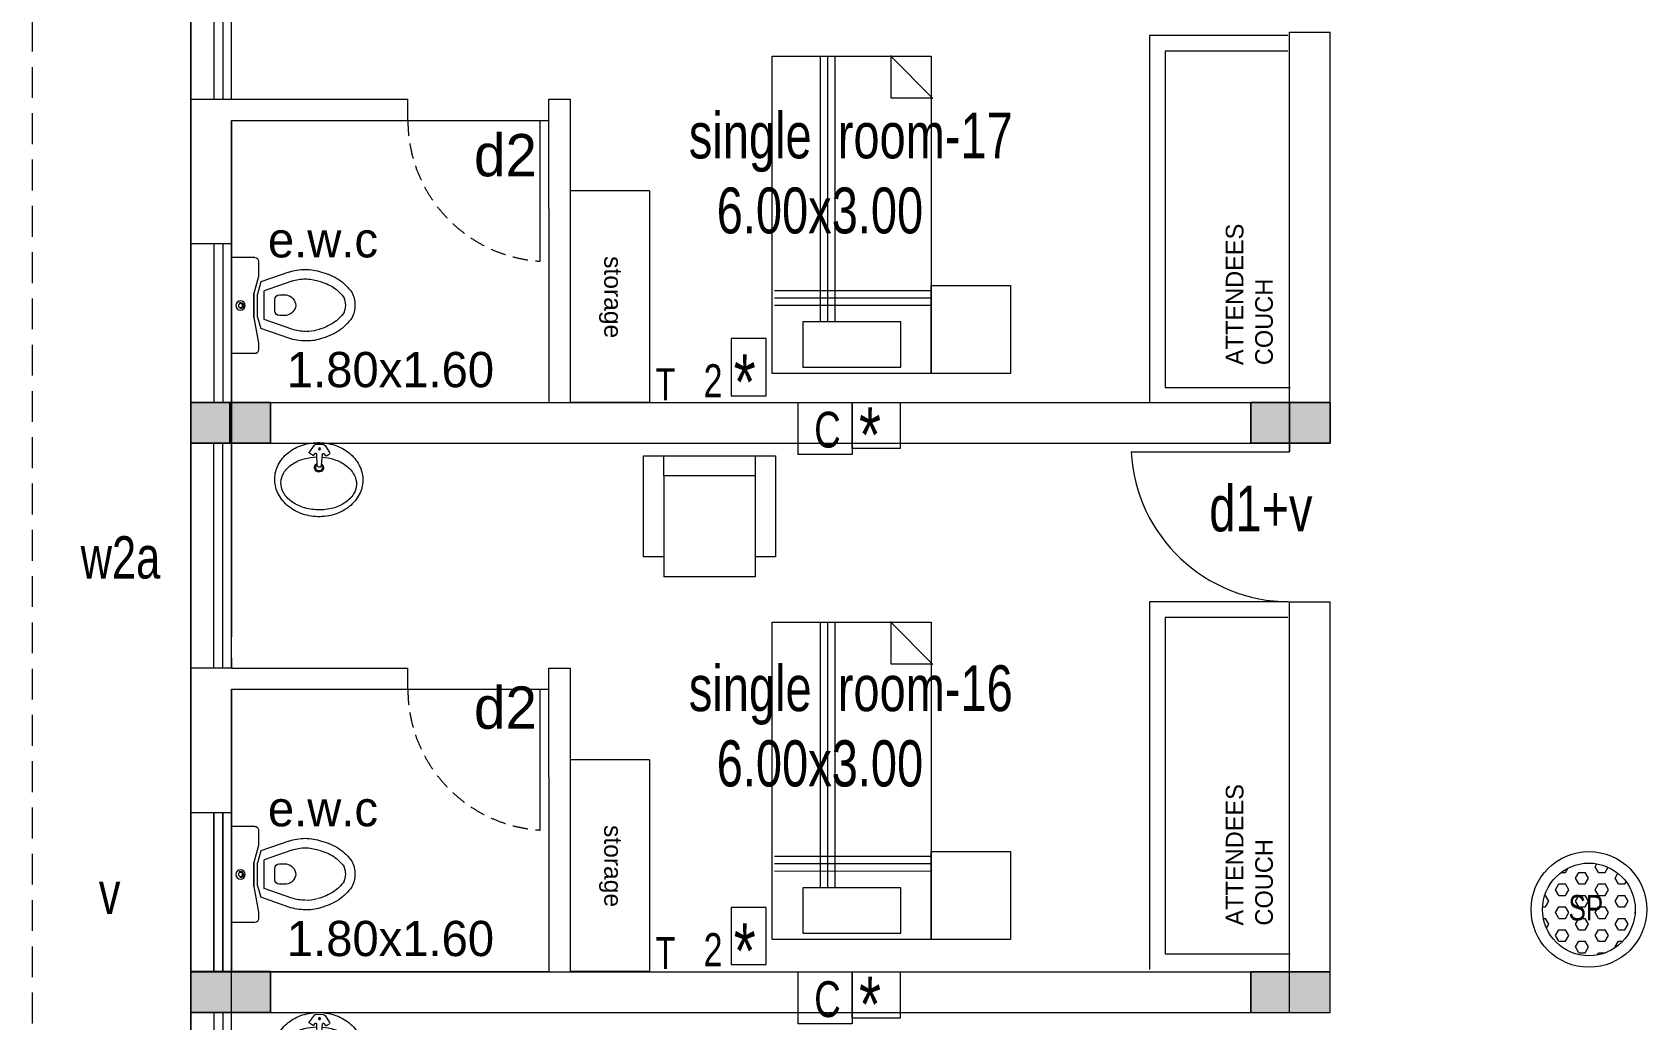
# Model space of a CAD drawing. Header units: metres. Extents: x 191982 to 427160, y -8904 to 80370.
# Drawn here: x 375868 to 385023, y 32161 to 37762 of the extents above; entities that cross this region are included whole.
import ezdxf

# ---------------------------------------------------------------- set-up
doc = ezdxf.new("R2010")
doc.units = ezdxf.units.M
doc.header["$LTSCALE"] = 700
doc.header["$MEASUREMENT"] = 0
doc.linetypes.add('DASHED2', pattern=[0.375, 0.25, -0.125])
doc.linetypes.add('HIDDEN2', pattern=[0.1875, 0.125, -0.0625])
doc.layers.get('0').update_dxf_attribs({"lineweight": 9})
for name, color, linetype, lineweight in [('COLUMN', 7, 'Continuous', 9), ('fur1', 7, 'Continuous', 9), ('FURNITURE', 7, 'Continuous', 9), ('MAIN GATE', 7, 'Continuous', 9), ('NEW PLANS', 7, 'Continuous', 9), ('PLAN', 7, 'Continuous', 9), ('TEXT', 7, 'Continuous', 9)]:
    doc.layers.add(name, color=color, linetype=linetype, lineweight=lineweight)
doc.styles.add('RVR', font='MOD20.TTF')
doc.styles.get("Standard").update_dxf_attribs({"font": 'swisscl.ttf'})

# ---------------------------------------------------------------- blocks, each defined once
blk = doc.blocks.new('BASIN')
at = {"layer": 'PLAN'}
for p, q in [((-0.0664, 0.0159), (-0.1279, 0.0123)), ((-0.0732, 0.0397), (-0.062, 0.0562)), ((-0.0629, 0.0267), (-0.0719, 0.0327)), ((-0.0163, 0.0314), (-0.0551, 0.0576)), ((-0.0103, -0.0193), (-0.0103, 0.0193)), ((-0.0664, -0.0159), (-0.1279, -0.0123)), ((-0.0732, -0.0397), (-0.062, -0.0562)), ((-0.0629, -0.0267), (-0.0719, -0.0327)), ((-0.0163, -0.0315), (-0.0551, -0.0576))]:
    blk.add_line(p, q, dxfattribs=at)
blk.add_lwpolyline([(-0.2102, -0.25, 0.114941), (-0.1316, -0.2317, 0.103853), (-0.0616, -0.1768, 0.091249), (-0.0165, -0.0975, 0.083978), (0, 0, 0.083978), (-0.0165, 0.0975, 0.091249), (-0.0616, 0.1768, 0.103853), (-0.1316, 0.2317, 0.114941), (-0.2102, 0.25, 0.114941), (-0.2887, 0.2317, 0.103853), (-0.3588, 0.1768, 0.091249), (-0.4039, 0.0975, 0.083978), (-0.4204, 0, 0.083978), (-0.4039, -0.0975, 0.091249), (-0.3588, -0.1768, 0.103853), (-0.2887, -0.2317, 0.114941)], format="xyb", close=True, dxfattribs=at)
for points in [[(-0.082, 0.015, 0.058321), (-0.0937, 0.085, 0.08231), (-0.1256, 0.1515, 0.106842), (-0.1772, 0.1994, 0.134388), (-0.2316, 0.2143, 0.134388), (-0.286, 0.1994, 0.106842), (-0.3377, 0.1515, 0.08231), (-0.3696, 0.085, 0.070665), (-0.3816, 0)], [(-0.3816, 0, 0.070665), (-0.3696, -0.085, 0.08231), (-0.3377, -0.1515, 0.106842), (-0.286, -0.1994, 0.134388), (-0.2316, -0.2143, 0.134388), (-0.1772, -0.1994, 0.106842), (-0.1256, -0.1515, 0.08231), (-0.0937, -0.085, 0.058296), (-0.082, -0.015)]]:
    blk.add_lwpolyline(points, format="xyb", dxfattribs=at)
for radius in [0.00569, 0.00369]:
    blk.add_circle((-0.0349, 0), radius, dxfattribs=at)
for centre, radius, start, end in [((-0.142, -0.0004), 0.0257, 30.89641, 331.20825), ((-0.142, -0.0004), 0.0188, 42.66127, 320.64746), ((-0.1279, 0), 0.0123, 89.75733, 270.24267), ((-0.0691, 0.0369), 0.005, 145.96273, 235.96273), ((-0.0663, 0.0218), 0.0059, 268.92232, 55.39757), ((-0.0579, 0.0534), 0.005, 55.96273, 145.96273), ((-0.0247, 0.0197), 0.0144, 358.39997, 54.51472), ((-0.0691, -0.0369), 0.005, 123.91807, 214.03727), ((-0.0663, -0.0218), 0.0059, 304.60243, 91.07768), ((-0.0579, -0.0534), 0.005, 214.03727, 304.00089), ((-0.0247, -0.0197), 0.0144, 305.48528, 1.60003)]:
    blk.add_arc(centre, radius, start, end, dxfattribs=at)
blk = doc.blocks.new('EWC')
at = {"layer": 'COLUMN'}
blk.add_line((-0.2727, 0), (0.2727, 0), dxfattribs=at)
at = {"layer": 'PLAN'}
for p, q in [((-0.2727, -0.1316), (-0.2727, 0)), ((0.2727, -0.1316), (0.2727, 0)), ((-0.2512, -0.1532), (-0.1643, -0.1532)), ((-0.1895, -0.3249), (-0.1341, -0.167)), ((-0.1643, -0.1532), (-0.0685, -0.1258)), ((-0.1341, -0.167), (-0.0654, -0.1474)), ((-0.0685, -0.1258), (0.0685, -0.1258)), ((0.0685, -0.1258), (-0.0685, -0.1258)), ((0.0654, -0.1474), (-0.0654, -0.1474)), ((0.0654, -0.1474), (0.1293, -0.1656)), ((0.0685, -0.1258), (0.2143, -0.1532)), ((0.1852, -0.3249), (0.1293, -0.1656)), ((0.2143, -0.1532), (0.2512, -0.1532)), ((-0.1386, -0.3427), (-0.0831, -0.1844)), ((0.0788, -0.1844), (-0.0831, -0.1844)), ((-0.0603, -0.2716), (-0.0603, -0.3111)), ((0.0297, -0.2453), (-0.034, -0.2453)), ((0.056, -0.3111), (0.056, -0.2716)), ((0.1343, -0.3427), (0.0788, -0.1844))]:
    blk.add_line(p, q, dxfattribs=at)
for radius in [0.026, 0.0118]:
    blk.add_circle((0, -0.0508), radius, dxfattribs=at)
for centre, radius, start, end in [((-0.0141, -0.0486), 0.0036, 90.20714, 251.79286), ((-0.0127, -0.0573), 0.0036, 126.20714, 287.79286), ((0, -0.0508), 0.0153, 184.45592, 193.54408), ((0, -0.0508), 0.0153, 220.45592, 229.54408), ((-0.0065, -0.0635), 0.0036, 162.20714, 323.79286), ((0, -0.0508), 0.0153, 256.45592, 265.54408), ((0.0022, -0.0649), 0.0036, 198.20714, 359.79286), ((0, -0.0508), 0.0153, 292.45592, 301.54408), ((0.0101, -0.0609), 0.0036, 234.20714, 35.79286), ((0, -0.0508), 0.0153, 328.45592, 337.54408), ((0.0141, -0.0531), 0.0036, 270.20714, 71.79286), ((-0.2512, -0.1316), 0.0216, 180, 270), ((0.2512, -0.1316), 0.0216, 270, 360), ((-0.034, -0.2716), 0.0263, 90, 180), ((0.0297, -0.2716), 0.0263, 360, 90), ((0.0832, -0.4179), 0.2881, 161.16462, 180), ((0.0832, -0.4179), 0.2342, 161.16462, 180), ((0.0055, -0.2984), 0.067, 190.92396, 265.02141), ((-0.0002, -0.3646), 0.000539, 260.70561, 283.41981), ((-0.0109, -0.2978), 0.0682, 279.07843, 348.78496), ((-0.0875, -0.4179), 0.2342, 360, 18.83538), ((-0.0875, -0.4179), 0.2881, 360, 18.83538), ((0.0832, -0.4179), 0.2881, 180, 198.83538), ((0.0832, -0.4179), 0.2342, 180, 198.83538), ((-0.0193, -0.4324), 0.1664, 341.16462, 3.77544), ((-0.0193, -0.4324), 0.2203, 341.16462, 3.77544), ((0.1598, -0.4175), 0.3615, 194.96262, 211.78382), ((0.1598, -0.4175), 0.3076, 194.96262, 211.78382), ((-0.1809, -0.4026), 0.3298, 327.64617, 344.75526), ((-0.1809, -0.4026), 0.3837, 327.64617, 344.75526), ((0.1069, -0.4322), 0.3092, 214.63594, 233.93892), ((0.1069, -0.4322), 0.2553, 214.63594, 233.93892), ((-0.0022, -0.5371), 0.1085, 243.29881, 270), ((-0.0022, -0.5371), 0.1085, 270, 296.70119), ((-0.1112, -0.4322), 0.2553, 306.06108, 325.36406), ((-0.1112, -0.4322), 0.3092, 306.06108, 325.36406), ((-0.0022, -0.5371), 0.1624, 243.29881, 270), ((-0.0022, -0.5371), 0.1624, 270, 296.70119)]:
    blk.add_arc(centre, radius, start, end, dxfattribs=at)
blk = doc.blocks.new('A$C68D14229')
for p, q in [((0.53, 0.15), (0.53, 72.15)), ((0.53, 72.15), (36.53, 72.15)), ((36.53, 72.15), (36.53, 0.15)), ((22.29, 60.4), (22.29, 0.15)), ((23.96, 60.4), (23.96, 0.15)), ((25.62, 60.4), (25.62, 0.15)), ((0.53, 56.71), (36, 56.69)), ((0.53, 55.02), (36, 55.02)), ((0.53, 53.36), (36, 53.36)), ((0.11, 9.73), (9.63, 0.15)), ((9.63, 9.58), (0.11, 9.58)), ((9.63, 0), (9.63, 9.58)), ((36.53, 0.15), (0.53, 0.15))]:
    blk.add_line(p, q)
blk.add_lwpolyline([(29.63, 70.7), (7.38, 70.7), (7.38, 60.4), (29.63, 60.4)], close=True)
blk = doc.blocks.new('sofa1')
at = {"layer": 'fur1', "ltscale": 0.5}
for p, q in [((-16.33, 0), (-16.33, -25)), ((-11.33, 0), (-16.33, 0)), ((11.33, 0), (-11.33, 0)), ((-11.33, 0), (-11.33, -30)), ((16.33, 0), (11.33, 0)), ((11.33, -5), (11.33, 0)), ((11.33, -5), (11.33, 0)), ((16.33, -25), (16.33, 0)), ((-11.33, -5), (11.33, -5)), ((11.33, -5), (11.33, -30)), ((-16.33, -25), (-11.33, -25)), ((11.33, -25), (16.33, -25)), ((-11.33, -30), (11.33, -30))]:
    blk.add_line(p, q, dxfattribs=at)
blk = doc.blocks.new('DAS')
at = {"layer": 'MAIN GATE'}
h = blk.add_hatch(dxfattribs=at)
h.set_pattern_fill('HEX', color=1, scale=0.3, style=0)
h.paths.add_polyline_path([(-3163.779, -2.1999, 1), (-3163.253, -2.1999, 1)])
at = {"layer": 'MAIN GATE', "color": 5}
for radius in [0.3279, 0.263]:
    blk.add_circle((-3163.516, -2.1999), radius, dxfattribs=at)
at = {"layer": 'NEW PLANS', "color": 7}
blk.add_text('SP', height=0.144, dxfattribs=at).set_placement((-3163.6314, -2.2621))

msp = doc.modelspace()

# ---------------------------------------------------------------- hatches: boundary and pattern name
at = {"layer": 'NEW PLANS'}
for points in [[(376767.772, 35661.692), (376767.772, 35431.692), (376987.772, 35431.692), (376987.772, 35661.692)], [(376767.772, 35431.692), (376767.772, 35661.692), (376987.772, 35661.692), (376987.772, 35431.692)], [(376997.772, 35431.692), (376997.772, 35661.692), (376767.772, 35661.692), (376767.772, 35431.692)], [(376997.772, 35431.692), (376997.772, 35661.692), (376767.772, 35661.692), (376767.772, 35431.692)], [(376767.772, 35661.692), (376767.772, 35431.692), (376987.772, 35431.692), (376987.772, 35661.692)], [(376767.772, 35661.692), (376767.772, 35431.692), (376997.772, 35431.692), (376997.772, 35661.692)], [(376767.772, 35661.692), (376767.772, 35431.692), (376997.772, 35431.692), (376997.772, 35661.692)], [(376767.772, 35661.692), (376767.772, 35431.692), (376997.772, 35431.692), (376997.772, 35661.692)], [(376767.772, 35661.692), (376767.772, 35431.692), (376997.772, 35431.692), (376997.772, 35661.692)], [(376767.772, 35431.692), (376767.772, 35661.692), (376987.772, 35661.692), (376987.772, 35431.692)], [(376767.772, 35661.692), (376767.772, 35431.692), (376987.772, 35431.692), (376987.772, 35661.692)], [(376997.772, 35661.692), (376997.772, 35431.692), (376767.772, 35431.692), (376767.772, 35661.692)], [(376997.772, 35661.692), (376997.772, 35431.692), (376767.772, 35431.692), (376767.772, 35661.692)], [(376767.772, 35431.692), (376767.772, 35661.692), (376987.772, 35661.692), (376987.772, 35431.692)], [(376767.772, 35431.692), (376767.772, 35661.692), (376997.772, 35661.692), (376997.772, 35431.692)], [(376767.772, 35431.692), (376767.772, 35661.692), (376997.772, 35661.692), (376997.772, 35431.692)], [(376767.772, 35431.692), (376767.772, 35661.692), (376997.772, 35661.692), (376997.772, 35431.692)], [(376767.772, 35431.692), (376767.772, 35661.692), (376997.772, 35661.692), (376997.772, 35431.692)], [(376987.772, 35661.692), (376987.772, 35431.692), (377217.772, 35431.692), (377217.772, 35661.692)], [(376987.772, 35431.692), (376987.772, 35661.692), (377217.772, 35661.692), (377217.772, 35431.692)], [(376987.772, 35661.692), (376987.772, 35431.692), (377217.772, 35431.692), (377217.772, 35661.692)], [(376987.772, 35431.692), (376987.772, 35661.692), (377217.772, 35661.692), (377217.772, 35431.692)], [(376987.772, 35661.692), (376987.772, 35431.692), (377217.772, 35431.692), (377217.772, 35661.692)], [(376987.772, 35431.692), (376987.772, 35661.692), (377217.772, 35661.692), (377217.772, 35431.692)], [(376997.772, 35431.692), (377217.772, 35431.692), (377217.772, 35661.692), (376997.772, 35661.692)], [(376997.772, 35431.692), (377217.772, 35431.692), (377217.772, 35661.692), (376997.772, 35661.692)], [(376997.772, 35661.692), (376997.772, 35431.692), (377217.772, 35431.692), (377217.772, 35661.692)], [(376997.772, 35661.692), (376997.772, 35431.692), (377217.772, 35431.692), (377217.772, 35661.692)], [(376997.772, 35661.692), (376997.772, 35431.692), (377217.772, 35431.692), (377217.772, 35661.692)], [(376997.772, 35661.692), (376997.772, 35431.692), (377217.772, 35431.692), (377217.772, 35661.692)], [(376997.772, 35661.692), (377217.772, 35661.692), (377217.772, 35431.692), (376997.772, 35431.692)], [(376997.772, 35661.692), (377217.772, 35661.692), (377217.772, 35431.692), (376997.772, 35431.692)], [(376997.772, 35431.692), (376997.772, 35661.692), (377217.772, 35661.692), (377217.772, 35431.692)], [(376997.772, 35431.692), (376997.772, 35661.692), (377217.772, 35661.692), (377217.772, 35431.692)], [(376997.772, 35431.692), (376997.772, 35661.692), (377217.772, 35661.692), (377217.772, 35431.692)], [(376997.772, 35431.692), (376997.772, 35661.692), (377217.772, 35661.692), (377217.772, 35431.692)], [(382777.772, 35661.692), (382777.772, 35431.692), (382997.772, 35431.692), (382997.772, 35661.692)], [(382777.772, 35661.692), (382777.772, 35431.692), (382997.772, 35431.692), (382997.772, 35661.692)], [(383007.772, 35661.692), (383007.772, 35431.692), (382777.772, 35431.692), (382777.772, 35661.692)], [(383007.772, 35661.692), (383007.772, 35431.692), (382777.772, 35431.692), (382777.772, 35661.692)], [(382777.772, 35661.692), (382777.772, 35431.692), (382997.772, 35431.692), (382997.772, 35661.692)], [(382997.772, 35661.692), (382997.772, 35431.692), (383227.772, 35431.692), (383227.772, 35661.692)], [(382997.772, 35661.692), (382997.772, 35431.692), (383227.772, 35431.692), (383227.772, 35661.692)], [(382997.772, 35661.692), (382997.772, 35431.692), (383227.772, 35431.692), (383227.772, 35661.692)], [(383007.772, 35661.692), (383227.772, 35661.692), (383227.772, 35431.692), (383007.772, 35431.692)], [(383007.772, 35661.692), (383227.772, 35661.692), (383227.772, 35431.692), (383007.772, 35431.692)], [(376767.772, 32431.692), (376767.772, 32201.692), (376997.772, 32201.692), (376997.772, 32431.692)], [(376767.772, 32431.692), (376767.772, 32201.692), (376997.772, 32201.692), (376997.772, 32431.692)], [(376997.772, 32431.692), (376997.772, 32201.692), (376767.772, 32201.692), (376767.772, 32431.692)], [(376997.772, 32431.692), (376997.772, 32201.692), (377217.772, 32201.692), (377217.772, 32431.692)], [(376997.772, 32431.692), (376997.772, 32201.692), (377217.772, 32201.692), (377217.772, 32431.692)], [(376997.772, 32431.692), (377217.772, 32431.692), (377217.772, 32201.692), (376997.772, 32201.692)], [(382777.772, 32431.692), (382777.772, 32201.692), (382997.772, 32201.692), (382997.772, 32431.692)], [(382777.772, 32431.692), (382777.772, 32201.692), (382997.772, 32201.692), (382997.772, 32431.692)], [(382777.772, 32431.692), (382777.772, 32201.692), (382997.772, 32201.692), (382997.772, 32431.692)], [(382997.772, 32431.692), (382777.772, 32431.692), (382777.772, 32201.692), (382997.772, 32201.692)], [(382997.772, 32431.692), (382997.772, 32201.692), (383227.772, 32201.692), (383227.772, 32431.692)], [(382997.772, 32431.692), (382997.772, 32201.692), (383227.772, 32201.692), (383227.772, 32431.692)], [(382997.772, 32431.692), (382997.772, 32201.692), (383227.772, 32201.692), (383227.772, 32431.692)], [(383227.772, 32431.692), (383227.772, 32201.692), (382997.772, 32201.692), (382997.772, 32431.692)]]:
    msp.add_hatch(color=256, dxfattribs=at).paths.add_polyline_path(points)

# ---------------------------------------------------------------- linework, layer by layer
for points in [[(380028.907, 36024.597), (379831.111, 36024.597), (379831.111, 35700.131), (380028.907, 35700.131)], [(380210.496, 35661.692), (380517.404, 35661.692), (380517.404, 35367.232), (380210.496, 35367.232)], [(380517.404, 35661.692), (380790.211, 35661.692), (380790.211, 35399.95), (380517.404, 35399.95)], [(380028.907, 32797.737), (379831.111, 32797.737), (379831.111, 32473.271), (380028.907, 32473.271)], [(380210.496, 32431.692), (380517.404, 32431.692), (380517.404, 32137.232), (380210.496, 32137.232)], [(380517.404, 32431.692), (380790.211, 32431.692), (380790.211, 32169.95), (380517.404, 32169.95)]]:
    msp.add_lwpolyline(points, close=True)
at = {"layer": 'FURNITURE'}
for p, q in [((382987.192, 37742.685), (382204.095, 37742.685)), ((382204.095, 37742.685), (382204.095, 35658.458)), ((382987.192, 37654.928), (382291.853, 37654.928)), ((382291.853, 37654.928), (382291.853, 35746.215)), ((379367.772, 36861.692), (378917.772, 36861.692)), ((379367.772, 36861.692), (379367.772, 35661.692)), ((382291.853, 35746.215), (383001.829, 35746.215)), ((379367.772, 35661.692), (378917.772, 35661.692)), ((382987.192, 34530.417), (382204.095, 34530.417)), ((382204.095, 34530.417), (382204.095, 32446.189)), ((382987.192, 34442.66), (382291.853, 34442.66)), ((382291.853, 34442.66), (382291.853, 32533.947)), ((379367.772, 33634.832), (378917.772, 33634.832)), ((379367.772, 33634.832), (379367.772, 32434.832)), ((382291.853, 32533.947), (383001.829, 32533.947)), ((379367.772, 32434.832), (378917.772, 32434.832))]:
    msp.add_line(p, q, dxfattribs=at)
for points in [[(380964.455, 36325.376), (381414.455, 36325.376), (381414.455, 35825.376), (380964.455, 35825.376)], [(380964.455, 33115.905), (381414.455, 33115.905), (381414.455, 32615.905), (380964.455, 32615.905)]]:
    msp.add_lwpolyline(points, close=True, dxfattribs=at)
at = {"layer": 'MAIN GATE'}
for p, q in [((376767.772, 51581.692), (376767.772, 19256.692)), ((377997.772, 37261.692), (377997.772, 37381.692)), ((377217.772, 35661.692), (378917.772, 35661.692)), ((377217.772, 35431.692), (378917.772, 35431.692)), ((376997.772, 34154.832), (376767.772, 34154.832)), ((377997.772, 34034.832), (377997.772, 34154.832)), ((377217.772, 32434.832), (378797.772, 32434.832))]:
    msp.add_line(p, q, dxfattribs=at)
at = {"layer": 'NEW PLANS'}
for p, q in [((376767.772, 22511.692), (376767.772, 54811.692)), ((376767.772, 22741.692), (376767.772, 54811.692)), ((376997.772, 37381.692), (376997.772, 40671.692)), ((376997.772, 37381.692), (376997.772, 39641.692)), ((376897.772, 38661.692), (376897.772, 37381.692)), ((376897.772, 38661.692), (376897.772, 37381.692)), ((376947.772, 38661.692), (376947.772, 37381.692)), ((376947.772, 38661.692), (376947.772, 37381.692)), ((382997.772, 35431.692), (382997.772, 37761.692)), ((382997.772, 35431.692), (382997.772, 37761.692)), ((382997.772, 37761.692), (383227.772, 37761.692)), ((383227.772, 35431.692), (383227.772, 37761.692)), ((383227.772, 35431.692), (383227.772, 37761.692)), ((376767.772, 37381.692), (377997.772, 37381.692)), ((378797.772, 37381.692), (378917.772, 37381.692)), ((378797.772, 36761.692), (378797.772, 37381.692)), ((378797.772, 37381.692), (378917.772, 37381.692)), ((378797.772, 36761.692), (378797.772, 37381.692)), ((378917.772, 37381.692), (378917.772, 35661.692)), ((378917.772, 37381.692), (378917.772, 35661.692)), ((376997.772, 36881.692), (376997.772, 37261.692)), ((376997.772, 36881.692), (376997.772, 37261.692)), ((376997.772, 36881.692), (376997.772, 37261.692)), ((376997.772, 36881.692), (376997.772, 37261.692)), ((376997.772, 36881.692), (376997.772, 37261.692)), ((376997.772, 36881.692), (376997.772, 37261.692)), ((376997.772, 37261.692), (376997.772, 36761.692)), ((376997.772, 37261.692), (378797.772, 37261.692)), ((376997.772, 37101.692), (376997.772, 37221.692)), ((376997.772, 37101.692), (376997.772, 37221.692)), ((378747.772, 36463.256), (378747.772, 37261.692)), ((376997.772, 36881.692), (376997.772, 37101.692)), ((376997.772, 36881.692), (376997.772, 37101.692)), ((376997.772, 34154.832), (376997.772, 36881.692)), ((378917.772, 36881.692), (378917.772, 35661.692)), ((376997.772, 35431.692), (376997.772, 36761.692)), ((376997.772, 36761.692), (376997.772, 35756.961)), ((376997.772, 36761.692), (376997.772, 35661.692)), ((376997.772, 35756.961), (376997.772, 36761.692)), ((378797.772, 36761.692), (378797.772, 35661.692)), ((378797.772, 36761.692), (378797.772, 35661.692)), ((378797.772, 36761.692), (378797.772, 35661.692)), ((376997.772, 36561.692), (376767.772, 36561.692)), ((376897.772, 36561.692), (376897.772, 35661.692)), ((376947.772, 36561.692), (376947.772, 35661.692)), ((382997.772, 35661.692), (382997.772, 36411.692)), ((383227.772, 35661.692), (383227.772, 36411.692)), ((376767.772, 35661.692), (377217.772, 35661.692)), ((376767.772, 35661.692), (377217.772, 35661.692)), ((376767.772, 35431.692), (376767.772, 35661.692)), ((376767.772, 35661.692), (377217.772, 35661.692)), ((376767.772, 35661.692), (377217.772, 35661.692)), ((376767.772, 35661.692), (376767.772, 35431.692)), ((376767.772, 35431.692), (376767.772, 35661.692)), ((376767.772, 35431.692), (376767.772, 35661.692)), ((376767.772, 35661.692), (377217.772, 35661.692)), ((376767.772, 35661.692), (377217.772, 35661.692)), ((376767.772, 35661.692), (378797.772, 35661.692)), ((376767.772, 35661.692), (378797.772, 35661.692)), ((376767.772, 35661.692), (378797.772, 35661.692)), ((376767.772, 35661.692), (377217.772, 35661.692)), ((376767.772, 35661.692), (377217.772, 35661.692)), ((376767.772, 35661.692), (377217.772, 35661.692)), ((376767.772, 35661.692), (377217.772, 35661.692)), ((376767.772, 35661.692), (377217.772, 35661.692)), ((376767.772, 35661.692), (378797.772, 35661.692)), ((376767.772, 35661.692), (378797.772, 35661.692)), ((376767.772, 35661.692), (378797.772, 35661.692)), ((376767.772, 35661.692), (377217.772, 35661.692)), ((376767.772, 35661.692), (377217.772, 35661.692)), ((376767.772, 35661.692), (376767.772, 35431.692)), ((376767.772, 35661.692), (377217.772, 35661.692)), ((376767.772, 35661.692), (377217.772, 35661.692)), ((376767.772, 35431.692), (376767.772, 35661.692)), ((376767.772, 35661.692), (376767.772, 35431.692)), ((376767.772, 35661.692), (377217.772, 35661.692)), ((376767.772, 35661.692), (376767.772, 35431.692)), ((376767.772, 35661.692), (377217.772, 35661.692)), ((376767.772, 35661.692), (377217.772, 35661.692)), ((376767.772, 35661.692), (377217.772, 35661.692)), ((376987.772, 35431.692), (376987.772, 35661.692)), ((376987.772, 35661.692), (376987.772, 35431.692)), ((376997.772, 35431.692), (376997.772, 35661.692)), ((376997.772, 35661.692), (376997.772, 35431.692)), ((376997.772, 35661.692), (376997.772, 34331.692)), ((377217.772, 35661.692), (378797.772, 35661.692)), ((377217.772, 35661.692), (378797.772, 35661.692)), ((377217.772, 35661.692), (378797.772, 35661.692)), ((377217.772, 35431.692), (377217.772, 35661.692)), ((377217.772, 35661.692), (377217.772, 35431.692)), ((377217.772, 35661.692), (377217.772, 35431.692)), ((377217.772, 35431.692), (377217.772, 35661.692)), ((377217.772, 35431.692), (377217.772, 35661.692)), ((377217.772, 35431.692), (377217.772, 35661.692)), ((377217.772, 35431.692), (377217.772, 35661.692)), ((377217.772, 35661.692), (378797.772, 35661.692)), ((377217.772, 35661.692), (378797.772, 35661.692)), ((377217.772, 35661.692), (378797.772, 35661.692)), ((377217.772, 35661.692), (378797.772, 35661.692)), ((377217.772, 35661.692), (378797.772, 35661.692)), ((377217.772, 35661.692), (377217.772, 35431.692)), ((377217.772, 35431.692), (377217.772, 35661.692)), ((377217.772, 35431.692), (377217.772, 35661.692)), ((377217.772, 35661.692), (377217.772, 35431.692)), ((377217.772, 35661.692), (377217.772, 35431.692)), ((377217.772, 35661.692), (377217.772, 35431.692)), ((377217.772, 35661.692), (377217.772, 35431.692)), ((378917.772, 35661.692), (383227.772, 35661.692)), ((378917.772, 35661.692), (383227.772, 35661.692)), ((378917.772, 35661.692), (383227.772, 35661.692)), ((382777.772, 35661.692), (383227.772, 35661.692)), ((382777.772, 35661.692), (383227.772, 35661.692)), ((382777.772, 35661.692), (383227.772, 35661.692)), ((382777.772, 35661.692), (383227.772, 35661.692)), ((382777.772, 35431.692), (382777.772, 35661.692)), ((383227.772, 35661.692), (382777.772, 35661.692)), ((382777.772, 35661.692), (383227.772, 35661.692)), ((382777.772, 35661.692), (383227.772, 35661.692)), ((382777.772, 35431.692), (382777.772, 35661.692)), ((382777.772, 35431.692), (382777.772, 35661.692)), ((382997.772, 35381.692), (382997.772, 35661.692)), ((382997.772, 35661.692), (382997.772, 35381.692)), ((383227.772, 35431.692), (383227.772, 35661.692)), ((383227.772, 35431.692), (383227.772, 35661.692)), ((383227.772, 35431.692), (383227.772, 35661.692)), ((376767.772, 35431.692), (377217.772, 35431.692)), ((376767.772, 35431.692), (377217.772, 35431.692)), ((376767.772, 35431.692), (377217.772, 35431.692)), ((376767.772, 35431.692), (377217.772, 35431.692)), ((376767.772, 35431.692), (377217.772, 35431.692)), ((376767.772, 35431.692), (377217.772, 35431.692)), ((376767.772, 35431.692), (377217.772, 35431.692)), ((376767.772, 35431.692), (377217.772, 35431.692)), ((376767.772, 35431.692), (377217.772, 35431.692)), ((376767.772, 35431.692), (377217.772, 35431.692)), ((376767.772, 35431.692), (377217.772, 35431.692)), ((376767.772, 35431.692), (377217.772, 35431.692)), ((376767.772, 35431.692), (377217.772, 35431.692)), ((376767.772, 35431.692), (377217.772, 35431.692)), ((376767.772, 35431.692), (378797.772, 35431.692)), ((376767.772, 35431.692), (378797.772, 35431.692)), ((376767.772, 35431.692), (378797.772, 35431.692)), ((376767.772, 35431.692), (377217.772, 35431.692)), ((376767.772, 35431.692), (377217.772, 35431.692)), ((376767.772, 35431.692), (377217.772, 35431.692)), ((376767.772, 35431.692), (377217.772, 35431.692)), ((376767.772, 35431.692), (377217.772, 35431.692)), ((376767.772, 35431.692), (378797.772, 35431.692)), ((376767.772, 35431.692), (378797.772, 35431.692)), ((376767.772, 35431.692), (378797.772, 35431.692)), ((376897.772, 34154.832), (376897.772, 35434.312)), ((376947.772, 34154.832), (376947.772, 35434.312)), ((376997.772, 34331.692), (376997.772, 35431.692)), ((377217.772, 35431.692), (378797.772, 35431.692)), ((377217.772, 35431.692), (378797.772, 35431.692)), ((377217.772, 35431.692), (378797.772, 35431.692)), ((377217.772, 35431.692), (378797.772, 35431.692)), ((377217.772, 35431.692), (378797.772, 35431.692)), ((377217.772, 35431.692), (378797.772, 35431.692)), ((377217.772, 35431.692), (378797.772, 35431.692)), ((377217.772, 35431.692), (378797.772, 35431.692)), ((378917.772, 35431.692), (383227.772, 35431.692)), ((378917.772, 35431.692), (383227.772, 35431.692)), ((378917.772, 35431.692), (383227.772, 35431.692)), ((382777.772, 35431.692), (383227.772, 35431.692)), ((382777.772, 35431.692), (383227.772, 35431.692)), ((382777.772, 35431.692), (383227.772, 35431.692)), ((382777.772, 35431.692), (383227.772, 35431.692)), ((382777.772, 35431.692), (383227.772, 35431.692)), ((382777.772, 35431.692), (383227.772, 35431.692)), ((382099.162, 35381.692), (382997.772, 35381.692)), ((376997.772, 34331.692), (376997.772, 35336.423)), ((376997.772, 35336.423), (376997.772, 34331.692)), ((382997.772, 32201.692), (382997.772, 34531.692)), ((382997.772, 32201.692), (382997.772, 34531.692)), ((382997.772, 32201.692), (382997.772, 34531.692)), ((382997.772, 34531.692), (383227.772, 34531.692)), ((383227.772, 32201.692), (383227.772, 34531.692)), ((383227.772, 32201.692), (383227.772, 34531.692)), ((383227.772, 32201.692), (383227.772, 34531.692)), ((376997.772, 34154.832), (376997.772, 34331.692)), ((376997.772, 34154.832), (376997.772, 34211.692)), ((376997.772, 34154.832), (376997.772, 34211.692)), ((376997.772, 34154.832), (376997.772, 34211.692)), ((376997.772, 34154.832), (376997.772, 34211.692)), ((376997.772, 34154.832), (376997.772, 34211.692)), ((376997.772, 34211.692), (376997.772, 34154.832)), ((376997.772, 34211.692), (376997.772, 34154.832)), ((376997.772, 34211.692), (376997.772, 34154.832)), ((376997.772, 34211.692), (376997.772, 34154.832)), ((376997.772, 34211.692), (376997.772, 34154.832)), ((376997.772, 34154.832), (377997.772, 34154.832)), ((378797.772, 34154.832), (378917.772, 34154.832)), ((378797.772, 33534.832), (378797.772, 34154.832)), ((378797.772, 34154.832), (378917.772, 34154.832)), ((378797.772, 33534.832), (378797.772, 34154.832)), ((378917.772, 34154.832), (378917.772, 32434.832)), ((378917.772, 34154.832), (378917.772, 32434.832)), ((376997.772, 30921.692), (376997.772, 34034.832)), ((376997.772, 30921.692), (376997.772, 34034.832)), ((376997.772, 33831.692), (376997.772, 34034.832)), ((376997.772, 33831.692), (376997.772, 34034.832)), ((376997.772, 33831.692), (376997.772, 34034.832)), ((376997.772, 33831.692), (376997.772, 34034.832)), ((376997.772, 34034.832), (376997.772, 33831.692)), ((376997.772, 34034.832), (376997.772, 33831.692)), ((376997.772, 34034.832), (376997.772, 33831.692)), ((376997.772, 34034.832), (376997.772, 33831.692)), ((376997.772, 34034.832), (376997.772, 33991.692)), ((376997.772, 33831.692), (376997.772, 34034.832)), ((376997.772, 33654.832), (376997.772, 34034.832)), ((376997.772, 33654.832), (376997.772, 34034.832)), ((376997.772, 33654.832), (376997.772, 34034.832)), ((376997.772, 33654.832), (376997.772, 34034.832)), ((376997.772, 34034.832), (376997.772, 33534.832)), ((376997.772, 34034.832), (378797.772, 34034.832)), ((376997.772, 33874.832), (376997.772, 33994.832)), ((376997.772, 33874.832), (376997.772, 33994.832)), ((376997.772, 33991.692), (376997.772, 33871.692)), ((378747.772, 33236.396), (378747.772, 34034.832)), ((376997.772, 33654.832), (376997.772, 33874.832)), ((376997.772, 33654.832), (376997.772, 33874.832)), ((376997.772, 32431.692), (376997.772, 33711.692)), ((376997.772, 32431.692), (376997.772, 33711.692)), ((378917.772, 33654.832), (378917.772, 32434.832)), ((376997.772, 33534.832), (376997.772, 32530.101)), ((376997.772, 33534.832), (376997.772, 32434.832)), ((376997.772, 32530.101), (376997.772, 33534.832)), ((378797.772, 33534.832), (378797.772, 32434.832)), ((378797.772, 33534.832), (378797.772, 32434.832)), ((378797.772, 33534.832), (378797.772, 32434.832)), ((376997.772, 33334.832), (376767.772, 33334.832)), ((376897.772, 32434.312), (376897.772, 33334.832)), ((376897.772, 33334.832), (376897.772, 32434.832)), ((376947.772, 32434.312), (376947.772, 33334.832)), ((376947.772, 33334.832), (376947.772, 32434.832)), ((376767.772, 32435.27), (377217.772, 32435.27)), ((376767.772, 32435.27), (377217.772, 32435.27)), ((376767.772, 32435.27), (377217.772, 32435.27)), ((376767.772, 32435.27), (377217.772, 32435.27)), ((376767.772, 32435.27), (377217.772, 32435.27)), ((376767.772, 32435.27), (377217.772, 32435.27)), ((376767.772, 32435.27), (377217.772, 32435.27)), ((376767.772, 32435.27), (377217.772, 32435.27)), ((376767.772, 32435.27), (377217.772, 32435.27)), ((376767.772, 32435.27), (377217.772, 32435.27)), ((376767.772, 32435.27), (377217.772, 32435.27)), ((376767.772, 32435.27), (377217.772, 32435.27)), ((376767.772, 32435.27), (377217.772, 32435.27)), ((376767.772, 32435.27), (377217.772, 32435.27)), ((376767.772, 32434.832), (377217.772, 32434.832)), ((376767.772, 32434.832), (377217.772, 32434.832)), ((376767.772, 32434.832), (377217.772, 32434.832)), ((376767.772, 32434.832), (377217.772, 32434.832)), ((376767.772, 32434.832), (377217.772, 32434.832)), ((376767.772, 32434.832), (377217.772, 32434.832)), ((376767.772, 32434.832), (378797.772, 32434.832)), ((376767.772, 32434.832), (378797.772, 32434.832)), ((376767.772, 32434.832), (378797.772, 32434.832)), ((376767.772, 32434.832), (377217.772, 32434.832)), ((376767.772, 32434.832), (377217.772, 32434.832)), ((376767.772, 32434.832), (377217.772, 32434.832)), ((376767.772, 32434.832), (377217.772, 32434.832)), ((376767.772, 32434.832), (377217.772, 32434.832)), ((376767.772, 32434.832), (378797.772, 32434.832)), ((376767.772, 32434.832), (378797.772, 32434.832)), ((376767.772, 32434.832), (378797.772, 32434.832)), ((376767.772, 32434.832), (377217.772, 32434.832)), ((376767.772, 32434.832), (377217.772, 32434.832)), ((376767.772, 32434.832), (377217.772, 32434.832)), ((376767.772, 32434.832), (377217.772, 32434.832)), ((376767.772, 32434.832), (377217.772, 32434.832)), ((376767.772, 32434.832), (377217.772, 32434.832)), ((376767.772, 32434.832), (377217.772, 32434.832)), ((376767.772, 32434.832), (377217.772, 32434.832)), ((376767.772, 32434.312), (377217.772, 32434.312)), ((376767.772, 32434.312), (377217.772, 32434.312)), ((376767.772, 32434.312), (377217.772, 32434.312)), ((376767.772, 32434.312), (377217.772, 32434.312)), ((376767.772, 32434.312), (377217.772, 32434.312)), ((376767.772, 32434.312), (377217.772, 32434.312)), ((376767.772, 32434.312), (377217.772, 32434.312)), ((376767.772, 32434.312), (377217.772, 32434.312)), ((376767.772, 32434.312), (377217.772, 32434.312)), ((376767.772, 32434.312), (377217.772, 32434.312)), ((376767.772, 32434.312), (377217.772, 32434.312)), ((376767.772, 32434.312), (377217.772, 32434.312)), ((376767.772, 32434.312), (377217.772, 32434.312)), ((376767.772, 32434.312), (377217.772, 32434.312)), ((376767.772, 32434.312), (378797.772, 32434.312)), ((376767.772, 32434.312), (378797.772, 32434.312)), ((376767.772, 32434.312), (378797.772, 32434.312)), ((376767.772, 32434.312), (378797.772, 32434.312)), ((376767.772, 32434.312), (378797.772, 32434.312)), ((376767.772, 32434.312), (378797.772, 32434.312)), ((376767.772, 32431.692), (383227.772, 32431.692)), ((376767.772, 32431.692), (383227.772, 32431.692)), ((376767.772, 32431.692), (383227.772, 32431.692)), ((376767.772, 32431.692), (383227.772, 32431.692)), ((376767.772, 32431.692), (383227.772, 32431.692)), ((376767.772, 32431.692), (383227.772, 32431.692)), ((376767.772, 32431.692), (383227.772, 32431.692)), ((376767.772, 32431.692), (383227.772, 32431.692)), ((376767.772, 32431.692), (377217.772, 32431.692)), ((376767.772, 32431.692), (377217.772, 32431.692)), ((376767.772, 32431.692), (377217.772, 32431.692)), ((377217.772, 32434.832), (378797.772, 32434.832)), ((377217.772, 32434.832), (378797.772, 32434.832)), ((377217.772, 32434.832), (378797.772, 32434.832)), ((377217.772, 32434.832), (378797.772, 32434.832)), ((377217.772, 32434.832), (378797.772, 32434.832)), ((377217.772, 32434.832), (378797.772, 32434.832)), ((377217.772, 32434.832), (378797.772, 32434.832)), ((377217.772, 32434.832), (378797.772, 32434.832)), ((377217.772, 32201.692), (377217.772, 32431.692)), ((377217.772, 32201.692), (377217.772, 32431.692)), ((377217.772, 32201.692), (377217.772, 32431.692)), ((382777.772, 32431.692), (383227.772, 32431.692)), ((382777.772, 32431.692), (383227.772, 32431.692)), ((382777.772, 32431.692), (383227.772, 32431.692)), ((382777.772, 32201.692), (382777.772, 32431.692)), ((382777.772, 32431.692), (382777.772, 32201.692)), ((382777.772, 32201.692), (382777.772, 32431.692)), ((382777.772, 32201.692), (382777.772, 32431.692)), ((382777.772, 32201.692), (382777.772, 32431.692)), ((376767.772, 32201.692), (383227.772, 32201.692)), ((376767.772, 32201.692), (383227.772, 32201.692)), ((376767.772, 32201.692), (383227.772, 32201.692)), ((376767.772, 32201.692), (383227.772, 32201.692)), ((376767.772, 32201.692), (383227.772, 32201.692)), ((376767.772, 32201.692), (383227.772, 32201.692)), ((376767.772, 32201.692), (383227.772, 32201.692)), ((376767.772, 32201.692), (383227.772, 32201.692)), ((376897.772, 32201.692), (376897.772, 30921.692)), ((376947.772, 32201.692), (376947.772, 30921.692)), ((382777.772, 32201.692), (383227.772, 32201.692)), ((382777.772, 32201.692), (383227.772, 32201.692)), ((382777.772, 32201.692), (383227.772, 32201.692))]:
    msp.add_line(p, q, dxfattribs=at)
for points in [[(377217.772, 35431.692), (377217.772, 35661.692), (376767.772, 35661.692), (376767.772, 35431.692)], [(377217.772, 35661.692), (377217.772, 35431.692), (376767.772, 35431.692), (376767.772, 35661.692)], [(376767.772, 35661.692), (376767.772, 35431.692), (377217.772, 35431.692), (377217.772, 35661.692)], [(376767.772, 35661.692), (376767.772, 35431.692), (377217.772, 35431.692), (377217.772, 35661.692)], [(377217.772, 35431.692), (377217.772, 35661.692), (376767.772, 35661.692), (376767.772, 35431.692)], [(376767.772, 35431.692), (376767.772, 35661.692), (377217.772, 35661.692), (377217.772, 35431.692)], [(376767.772, 35431.692), (376767.772, 35661.692), (377217.772, 35661.692), (377217.772, 35431.692)], [(376767.772, 35431.692), (376767.772, 35661.692), (377217.772, 35661.692), (377217.772, 35431.692)], [(376767.772, 35431.692), (376767.772, 35661.692), (377217.772, 35661.692), (377217.772, 35431.692)], [(377217.772, 35661.692), (377217.772, 35431.692), (376767.772, 35431.692), (376767.772, 35661.692)], [(377217.772, 35431.692), (377217.772, 35661.692), (376767.772, 35661.692), (376767.772, 35431.692)], [(376767.772, 35431.692), (376767.772, 35661.692), (377217.772, 35661.692), (377217.772, 35431.692)], [(376767.772, 35431.692), (376767.772, 35661.692), (377217.772, 35661.692), (377217.772, 35431.692)], [(377217.772, 35661.692), (377217.772, 35431.692), (376767.772, 35431.692), (376767.772, 35661.692)], [(376767.772, 35661.692), (376767.772, 35431.692), (377217.772, 35431.692), (377217.772, 35661.692)], [(376767.772, 35661.692), (376767.772, 35431.692), (377217.772, 35431.692), (377217.772, 35661.692)], [(376767.772, 35661.692), (376767.772, 35431.692), (377217.772, 35431.692), (377217.772, 35661.692)], [(376767.772, 35661.692), (376767.772, 35431.692), (377217.772, 35431.692), (377217.772, 35661.692)], [(383227.772, 35431.692), (383227.772, 35661.692), (382777.772, 35661.692), (382777.772, 35431.692)], [(383227.772, 35431.692), (383227.772, 35661.692), (382777.772, 35661.692), (382777.772, 35431.692)], [(382777.772, 35431.692), (382777.772, 35661.692), (383227.772, 35661.692), (383227.772, 35431.692)], [(382777.772, 35431.692), (382777.772, 35661.692), (383227.772, 35661.692), (383227.772, 35431.692)], [(383227.772, 35431.692), (383227.772, 35661.692), (382777.772, 35661.692), (382777.772, 35431.692)], [(376767.772, 32201.692), (376767.772, 32431.692), (377217.772, 32431.692), (377217.772, 32201.692)], [(376767.772, 32201.692), (376767.772, 32431.692), (377217.772, 32431.692), (377217.772, 32201.692)], [(376767.772, 32201.692), (376767.772, 32431.692), (377217.772, 32431.692), (377217.772, 32201.692)], [(383227.772, 32201.692), (383227.772, 32431.692), (382777.772, 32431.692), (382777.772, 32201.692)], [(383227.772, 32201.692), (383227.772, 32431.692), (382777.772, 32431.692), (382777.772, 32201.692)], [(383227.772, 32201.692), (383227.772, 32431.692), (382777.772, 32431.692), (382777.772, 32201.692)], [(383227.772, 32201.692), (383227.772, 32431.692), (382777.772, 32431.692), (382777.772, 32201.692)]]:
    msp.add_lwpolyline(points, close=True, dxfattribs=at)
at = {"layer": 'NEW PLANS', "linetype": 'HIDDEN2'}
for centre in [(378797.772, 37261.692), (378797.772, 34034.832)]:
    msp.add_arc(centre, 800, 180, 266.4166783, dxfattribs=at)
at = {"layer": 'NEW PLANS'}
msp.add_arc((382997.772, 35431.692), 900, 183.1847385, 270, dxfattribs=at)
at = {"layer": 'PLAN', "linetype": 'DASHED2'}
msp.add_line((375867.772, 55414.485), (375867.772, 15653.9), dxfattribs=at)

# ---------------------------------------------------------------- block references
at = {"layer": 'fur1', "xscale": -22.9130331567831, "yscale": 22.9130331567831, "zscale": 22.9130331499619}
msp.add_blockref('sofa1', (379707.996, 35359.563), dxfattribs=at)
at = {"layer": 'FURNITURE', "xscale": 25.000000000091, "yscale": 25.000000000091, "zscale": 25.000000000091, "rotation": 180}
for p in [(380977.655, 37629.249), (380977.655, 34419.778)]:
    msp.add_blockref('A$C68D14229', p, dxfattribs=at)
at = {"layer": 'MAIN GATE', "xscale": 1000, "yscale": 1000, "zscale": 1000}
msp.add_blockref('DAS', (3548211.309, 34986.132), dxfattribs=at)
at = {"layer": 'NEW PLANS', "xscale": -1000, "yscale": 1000, "zscale": 1000}
for name, p, rotation in [('EWC', (376997.772, 36211.692), 90), ('BASIN', (377497.772, 35434.312), 268.5589526856353), ('EWC', (376997.772, 32984.832), 90), ('BASIN', (377497.772, 32201.692), 268.5589526856353)]:
    msp.add_blockref(name, p, dxfattribs=dict(at, rotation=rotation))

# ---------------------------------------------------------------- texts
at = {"attachment_point": 1}
for s, insert, char_height, width in [('*', (379845.713, 35934.049), 312.5, 171.65759), ('T', (379402.252, 35856.069), 181.194, 99.53072), ('2', (379674.803, 35878.738), 187.5, 102.99455), ('*', (380556.075, 35634.472), 312.5, 171.65759), ('C', (380302.269, 35609.198), 203.161, 111.59736), ('*', (379845.713, 32707.189), 312.5, 171.65759), ('T', (379402.252, 32629.209), 181.194, 99.53072), ('2', (379674.803, 32651.878), 187.5, 102.99455), ('C', (380302.269, 32379.198), 203.161, 111.59736), ('*', (380556.075, 32404.472), 312.5, 171.65759)]:
    msp.add_mtext(s, dxfattribs=dict(at, insert=insert, char_height=char_height, width=width))
at = {"layer": 'MAIN GATE', "style": 'RVR'}
for p in [(378372.711, 36944.803), (378372.711, 33811.176)]:
    msp.add_text('d2', height=240, dxfattribs=at).set_placement(p)
at = {"layer": 'MAIN GATE', "char_height": 100, "width": 3.45357, "attachment_point": 1, "rotation": 90, "style": 'RVR'}
for insert in [(382636.17, 35873.677), (382636.17, 32694.858)]:
    msp.add_mtext('ATTENDEES COUCH  ', dxfattribs=dict(at, insert=insert))
at = {"layer": 'NEW PLANS'}
for s, height, p in [('single  room-17', 260, (379591.148, 37046.575)), ('6.00x3.00', 260, (379749.124, 36621.074)), ('d1+v', 260, (382542.461, 34930.606)), ('w2a', 240, (376142.201, 34663.2)), ('single  room-16', 260, (379591.148, 33911.218)), ('6.00x3.00', 260, (379749.124, 33485.717)), ('6.00x3.00', 260, (379749.124, 33483.966)), ('v', 240, (376244.924, 32760.153))]:
    msp.add_text(s, height=height, dxfattribs=at).set_placement(p)
at = {"layer": 'NEW PLANS', "style": 'RVR'}
for s, p in [('e.w.c', (377204.109, 36484.815)), ('1.80x1.60', (377311.684, 35748.483)), ('e.w.c', (377204.109, 33257.955)), ('1.80x1.60', (377311.684, 32521.623))]:
    msp.add_text(s, height=200, dxfattribs=at).set_placement(p)
at = {"layer": 'TEXT', "char_height": 100, "width": 2917.46724, "attachment_point": 2, "rotation": 270}
for insert in [(379211.489, 36259.153), (379211.489, 33032.293)]:
    msp.add_mtext('{\\fArial|b0|i0|c0|p34;storage}', dxfattribs=dict(at, insert=insert))

doc.saveas('drawing.dxf')
